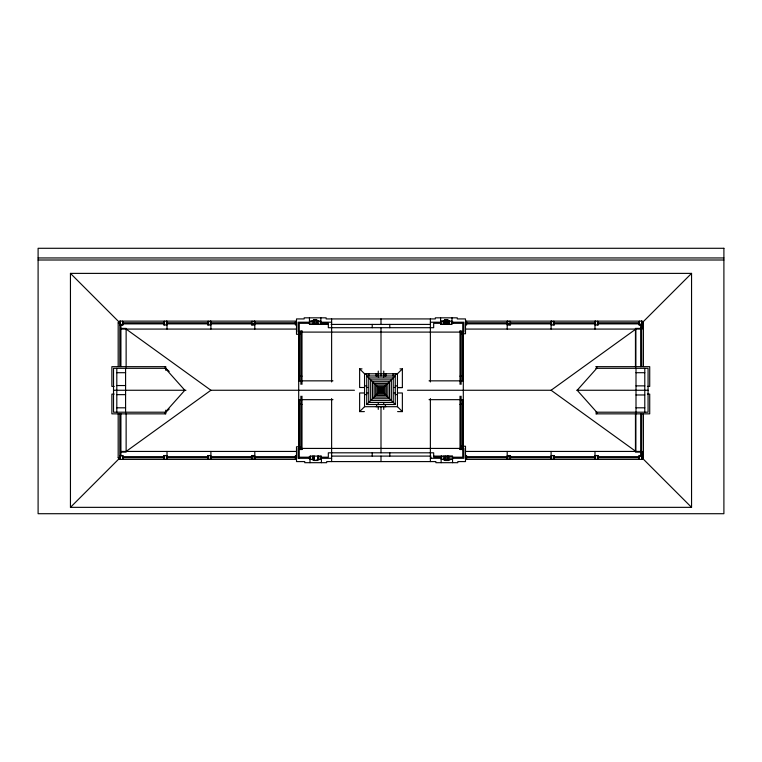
<?xml version="1.0" encoding="UTF-8"?>
<svg xmlns="http://www.w3.org/2000/svg" width="762" height="762" viewBox="0 0 762 762"><rect width="100%" height="100%" fill="white"/><g stroke="black" fill="none" stroke-linecap="round" stroke-linejoin="round"><path stroke-width="1.14" d="M118.177 366.627L118.177 322.774L119.825 321.126L295.951 321.126L295.951 324.964L295.408 324.964L295.408 321.669L295.951 321.669M70.447 507.349L691.553 507.349L691.553 273.387L70.447 273.387L70.447 507.349L119.825 457.972M309.458 323.317L299.247 323.317L299.247 331.003L301.99 331.003L300.895 332.099L300.895 384.324M364.388 411.604L359.635 411.604L364.369 406.87M366.732 404.508L395.268 375.971L366.732 375.971L395.268 404.508L366.732 404.508L366.732 373.78M396.84 374.39L402.365 368.875L399.993 368.875M462.753 449.513L460.01 449.513L461.105 448.418L461.105 396.192M642.176 322.774L691.553 273.387M641.766 459.391L643.414 457.743L643.414 413.89M169.193 409.07L165.802 412.204L113.519 412.204L113.519 368.313L165.802 368.313L169.193 371.446M126.13 451.437L210.903 390.258L354.444 390.258M407.556 390.258L551.097 390.258L635.87 329.079L635.87 367.122M38.1 257.947L723.9 257.947M38.1 260.004L723.9 260.004M316.735 320.573L318.278 320.573L318.278 324.412M447.865 320.573L449.409 320.573L449.409 324.412M309.458 321.126L313.449 321.126L313.449 320.573M320.859 321.126L316.859 321.126L316.859 320.573M440.588 321.126L444.589 321.126L444.589 320.573M451.999 321.126L447.999 321.126L447.999 320.573M465.677 321.126L642.176 321.126L642.176 329.079L465.677 329.079M119.825 321.669L120.377 321.669M122.568 321.669L123.12 321.669L123.12 324.964L119.825 324.964M164.268 321.669L163.716 321.669L163.716 324.964L167.011 324.964M166.459 321.669L167.011 321.669M208.159 321.669L207.616 321.669L207.616 324.964L210.903 324.964M210.36 321.669L210.903 321.669M252.06 321.669L251.508 321.669L251.508 324.964L254.803 324.964M254.251 321.669L254.803 321.669M466.049 321.669L466.592 321.669L466.592 324.964L466.049 324.964L466.049 321.126M507.197 321.669L507.749 321.669M509.94 321.669L510.492 321.669L510.492 324.964L507.197 324.964M551.097 321.669L551.64 321.669M553.841 321.669L554.384 321.669L554.384 324.964L551.097 324.964M594.989 321.669L595.541 321.669M597.732 321.669L598.284 321.669L598.284 324.964L594.989 324.964M639.432 321.669L638.88 321.669L638.88 324.964L642.176 324.964M641.623 321.669L642.176 321.669M309.458 322.221L298.152 322.221L298.152 332.099L463.848 332.099L463.848 322.221L451.999 322.221M320.859 322.221L331.622 322.221M430.378 322.221L440.588 322.221M118.177 322.774L119.825 322.774M123.12 322.774L163.716 322.774M167.011 322.774L207.616 322.774M210.903 322.774L251.508 322.774M254.803 322.774L295.408 322.774M466.592 322.774L507.197 322.774M510.492 322.774L551.097 322.774M554.384 322.774L594.989 322.774M598.284 322.774L638.88 322.774M641.766 322.774L643.414 322.774L643.414 366.627M320.859 323.317L328.327 323.317L328.327 327.708L433.673 327.708L433.673 323.317L440.588 323.317M451.999 323.317L462.753 323.317L462.753 331.003L460.01 331.003L460.01 384.334M123.12 323.869L164.649 323.869M167.011 323.869L207.616 323.869M210.903 323.869L296.323 323.869M465.677 323.869L551.097 323.869M554.384 323.869L594.989 323.869M597.351 323.869L638.88 323.869M328.327 324.412L309.458 324.412L309.458 317.83M331.07 324.412L430.378 324.412M120.872 328.393L126.13 328.393L126.13 367.122M640.671 328.393L635.451 328.393L635.451 366.674M121.006 329.079L296.323 329.079M461.105 333.746L465.496 333.746L465.496 318.926L457.267 318.926L457.267 317.83L435.321 317.83L435.321 318.926L326.136 318.926L326.136 317.83L304.181 317.83L304.181 318.926L296.504 318.926L296.504 334.289L301.438 334.289M595.779 366.665L649.719 366.665L649.719 386.42L647.414 386.42M595.779 368.313L648.071 368.313L648.071 412.204L595.779 412.204M364.369 387.496L359.635 387.496L359.635 368.875L362.007 368.875M116.805 372.704L125.587 372.704M636.003 372.704L644.785 372.704M298.694 376.152L301.99 376.152M460.01 376.152L463.306 376.152M298.694 380.848L332.965 380.848M429.035 380.848L463.306 380.848M116.805 385.543L125.587 385.543M364.541 385.905L366.732 385.905M395.268 385.905L397.459 385.905M636.003 385.867L644.785 385.867M114.176 386.42L111.871 386.42L111.871 366.665L165.802 366.665L165.802 370.37M366.732 387.496L367.827 387.496M394.173 387.496L395.268 387.496M402.365 387.553L397.631 387.553L402.365 387.553L402.365 368.875M113.519 390.258L185.957 390.258M576.815 390.258L648.071 390.258M364.369 392.982L359.635 392.982L359.635 411.604M366.732 392.982L367.827 392.982M394.173 392.982L395.268 392.982M397.631 392.982L402.365 392.982L402.365 411.604L397.612 411.604M114.176 394.097L111.871 394.097L111.871 413.852L165.802 413.852L165.802 410.147M647.414 394.097L649.719 394.097L649.719 413.852L595.779 413.852M116.805 394.649L125.587 394.649M364.541 394.564L366.732 394.564M395.268 394.564L397.459 394.564M636.003 394.973L644.785 394.973M298.694 399.669L332.965 399.669M429.035 399.669L463.306 399.669M298.694 404.365L301.99 404.365M460.01 404.365L463.306 404.365M375.456 406.537L386.486 406.537M116.805 407.813L125.587 407.813M636.003 407.813L644.785 407.813M460.562 446.227L465.496 446.227L465.496 461.591L457.819 461.591L457.819 462.686L435.864 462.686L435.864 461.591L326.679 461.591L326.679 462.686L304.733 462.686L304.733 461.591L296.504 461.591L296.504 446.77L300.895 446.77M301.99 396.183L301.99 449.513L299.247 449.513L299.247 457.2L310.001 457.2M121.006 451.437L296.323 451.437M465.677 451.437L642.176 451.437L642.176 459.391L466.049 459.391L466.049 455.552L466.592 455.552L466.592 458.848L466.049 458.848M120.92 452.123L126.13 452.123L126.13 413.395M641.766 452.123L635.451 452.123L635.451 413.842M119.825 455.552L123.12 455.552L123.12 458.848L122.568 458.848M167.011 455.552L163.716 455.552L163.716 458.848L164.268 458.848M210.903 455.552L207.616 455.552L207.616 458.848L208.159 458.848M254.803 455.552L251.508 455.552L251.508 458.848L252.06 458.848M507.197 455.552L510.492 455.552L510.492 458.848L509.94 458.848M551.097 455.552L554.384 455.552L554.384 458.848L553.841 458.848M594.989 455.552L598.284 455.552L598.284 458.848L597.732 458.848M642.176 455.552L638.88 455.552L638.88 458.848L639.432 458.848M331.622 456.105L430.93 456.105M433.673 456.105L452.542 456.105L452.542 462.686M123.12 456.648L164.649 456.648M167.011 456.648L207.616 456.648M210.903 456.648L296.323 456.648M465.677 456.648L551.097 456.648M554.384 456.648L594.989 456.648M597.351 456.648L638.88 456.648M321.412 457.2L328.327 457.2L328.327 452.809L433.673 452.809L433.673 457.2L441.141 457.2M452.542 457.2L462.753 457.2L462.753 448.97M118.177 413.89L118.177 457.743L119.825 457.743M123.12 457.743L163.716 457.743M167.011 457.743L207.616 457.743M210.903 457.743L251.508 457.743M254.803 457.743L295.408 457.743M466.592 457.743L507.197 457.743M510.492 457.743L551.097 457.743M554.384 457.743L594.989 457.743M598.284 457.743L638.88 457.743M641.766 457.743L643.414 457.743M310.001 458.295L298.152 458.295L298.152 448.418L463.848 448.418L463.848 458.295L452.542 458.295M321.412 458.295L331.622 458.295M430.378 458.295L441.141 458.295M119.825 458.848L120.377 458.848M166.459 458.848L167.011 458.848M210.36 458.848L210.903 458.848M254.251 458.848L254.803 458.848M295.951 458.848L295.408 458.848L295.408 455.552L295.951 455.552L295.951 459.391M507.197 458.848L507.749 458.848M551.097 458.848L551.64 458.848M594.989 458.848L595.541 458.848M641.623 458.848L642.176 458.848M118.177 457.743L119.825 459.391L296.323 459.391M310.001 459.391L313.068 459.391M321.412 459.391L318.278 459.391L318.278 456.105M441.141 459.391L444.208 459.391M450.132 459.391L452.542 459.391M551.097 390.258L635.87 451.437L635.87 413.395M126.13 329.079L210.903 390.258M641.766 321.126L643.414 322.774M642.176 457.972L691.553 507.349M460.01 331.003L461.105 332.099L461.105 384.324M359.635 368.875L365.16 374.39M397.631 406.87L402.365 411.604M301.99 449.513L300.895 448.418L300.895 396.192M70.447 273.387L118.986 321.935M644.785 368.313L644.785 412.204M641.623 321.126L641.766 366.617M641.766 413.899L641.623 459.391M640.671 323.955L640.671 366.674M640.671 413.842L640.671 456.562M639.432 321.126L639.432 324.964M639.432 455.552L639.432 459.391M636.003 368.313L636.003 412.204M597.732 321.126L597.732 324.964M597.732 455.552L597.732 459.391M596.741 366.665L596.741 368.313L577.177 390.258L596.741 412.204L596.741 413.852M595.541 321.126L595.541 324.964M595.541 455.552L595.541 459.391M594.989 321.126L594.989 329.079M594.989 451.437L594.989 459.391M553.841 321.126L553.841 324.964M553.841 455.552L553.841 459.391M551.64 321.126L551.64 324.964M551.64 455.552L551.64 459.391M551.097 321.126L551.097 329.079M551.097 451.437L551.097 459.391M509.94 321.126L509.94 324.964M509.94 455.552L509.94 459.391M507.749 321.126L507.749 324.964M507.749 455.552L507.749 459.391M507.197 321.126L507.197 329.079M507.197 451.437L507.197 459.391M463.306 333.289L463.306 447.227M462.753 332.099L462.753 380.857M462.753 399.669L462.753 448.418M460.562 332.099L460.562 380.857M460.562 399.669L460.562 448.418M460.01 396.183L460.01 449.513M453.095 322.221L453.095 323.317M451.999 317.83L451.999 324.412L440.588 324.412L440.588 317.83M451.999 456.105L451.999 459.391M451.447 321.126L451.447 324.412M449.961 456.105L449.961 459.943L447.694 459.943L447.694 460.496M448.866 320.573L448.866 321.126M448.704 456.105L448.704 460.496L444.979 460.496L444.979 456.105M448.418 459.943L448.418 460.496M448.151 324.412L448.151 320.03L444.427 320.03L444.427 324.412M448.085 456.105L448.085 460.496M447.865 320.03L447.865 324.412M447.465 456.105L447.465 460.496M447.142 320.03L447.142 320.573M446.846 456.105L446.846 460.496M446.294 320.03L446.294 324.412M445.989 460.496L445.989 459.943L443.722 459.943L443.722 456.105M445.675 320.03L445.675 324.412M445.446 320.03L445.446 320.573M445.265 456.105L445.265 460.496M445.046 320.03L445.046 324.412M444.722 320.03L444.722 320.573L443.17 320.573L443.17 324.412M443.722 320.573L443.722 324.412M441.693 456.105L441.693 459.391M441.141 321.126L441.141 324.412M441.141 456.105L441.141 462.686M430.93 457.2L430.93 458.295M430.378 318.926L430.378 381.952M430.378 398.564L430.378 461.591M395.268 373.78L395.268 404.508M393.068 373.78L393.068 375.971M389.782 324.412L389.782 327.708M389.782 452.809L389.782 456.105M385.934 373.78L385.934 375.971M385.334 373.78L385.334 375.971M385.334 404.508L385.334 406.698M383.743 371.084L383.743 377.066M383.743 403.403L383.743 404.508M383.743 406.375L383.743 409.394M381 318.926L381 324.412M381 327.708L381 375.971M381 406.879L381 452.809M381 456.105L381 461.591M378.257 371.084L378.257 377.066M378.257 403.403L378.257 404.508M378.257 406.375L378.257 409.394M376.666 373.78L376.666 375.971M376.666 404.508L376.666 406.698M376.066 373.78L376.066 375.971M372.218 324.412L372.218 327.708M372.218 452.809L372.218 456.105M368.932 373.78L368.932 375.971M331.622 318.926L331.622 381.952M331.622 398.564L331.622 461.591M321.412 462.686L321.412 456.105L310.001 456.105L310.001 462.686M320.859 317.83L320.859 324.412M320.859 456.105L320.859 459.391M320.307 321.126L320.307 324.412M318.83 456.105L318.83 459.943L316.554 459.943L316.554 460.496M317.735 320.573L317.735 321.126M317.573 456.105L317.573 460.496L313.849 460.496L313.849 456.105M317.021 324.412L317.021 320.03L313.296 320.03L313.296 324.412M316.735 320.03L316.735 324.412M316.011 320.03L316.011 320.573M315.154 320.03L315.154 324.412M314.858 460.496L314.858 459.943L312.591 459.943L312.591 456.105M314.535 320.03L314.535 324.412M314.306 320.03L314.306 320.573M314.135 456.105L314.135 459.943M313.915 320.03L313.915 324.412M313.582 320.03L313.582 320.573L312.039 320.573L312.039 324.412M312.582 320.573L312.582 321.126M310.553 456.105L310.553 459.391M310.001 321.126L310.001 324.412M308.905 457.2L308.905 458.295M301.99 331.003L301.99 384.334M301.438 332.099L301.438 380.857M301.438 399.669L301.438 448.418M299.247 332.099L299.247 380.857M299.247 399.669L299.247 448.418M298.694 333.785L298.694 447.227M298.694 457.2L298.694 458.295M254.803 321.126L254.803 329.079M254.803 451.437L254.803 459.391M254.251 321.126L254.251 324.964M254.251 455.552L254.251 459.391M252.06 321.126L252.06 324.964M252.06 455.552L252.06 459.391M210.903 321.126L210.903 329.079M210.903 451.437L210.903 459.391M210.36 321.126L210.36 324.964M210.36 455.552L210.36 459.391M208.159 321.126L208.159 324.964M208.159 455.552L208.159 459.391M167.011 321.126L167.011 329.079M167.011 451.437L167.011 459.391M166.459 321.126L166.459 324.964M166.459 455.552L166.459 459.391M165.259 366.665L165.259 368.313L184.823 390.258L165.259 412.204L165.259 413.852M164.268 321.126L164.268 324.964M164.268 455.552L164.268 459.391M125.587 368.313L125.587 412.204M122.568 321.126L122.568 324.964M122.568 455.552L122.568 459.391M120.92 323.955L120.92 366.674M120.92 413.842L120.92 456.562M120.377 321.126L120.377 324.964M120.377 455.552L120.377 459.391M119.825 321.126L119.825 366.617M119.825 413.899L119.825 459.391M116.805 368.313L116.805 412.204M723.9 248.288L38.1 248.288L38.1 513.712L723.9 513.712L723.9 248.288M397.459 373.78L364.541 373.78L364.541 406.698L397.459 406.698L397.459 373.78M393.249 377.981L368.751 377.981L368.751 402.488L393.249 402.488L393.249 377.981M391.335 379.905L370.665 379.905L370.665 400.564L391.335 400.564L391.335 379.905M389.515 381.714L372.485 381.714L372.485 398.755L389.515 398.755L389.515 381.714M387.839 383.4L374.161 383.4L374.161 397.078L387.839 397.078L387.839 383.4M386.315 384.924L375.685 384.924L375.685 395.545L386.315 395.545L386.315 384.924M384.953 386.286L377.047 386.286L377.047 394.192L384.953 394.192L384.953 386.286M383.772 387.467L378.228 387.467L378.228 393.011L383.772 393.011L383.772 387.467M382.791 388.449L379.209 388.449L379.209 392.03L382.791 392.03L382.791 388.449M382.01 389.22L379.99 389.22L379.99 391.249L382.01 391.249L382.01 389.22M381.448 389.782L380.552 389.782L380.552 390.687L381.448 390.687L381.448 389.782"/></g></svg>
